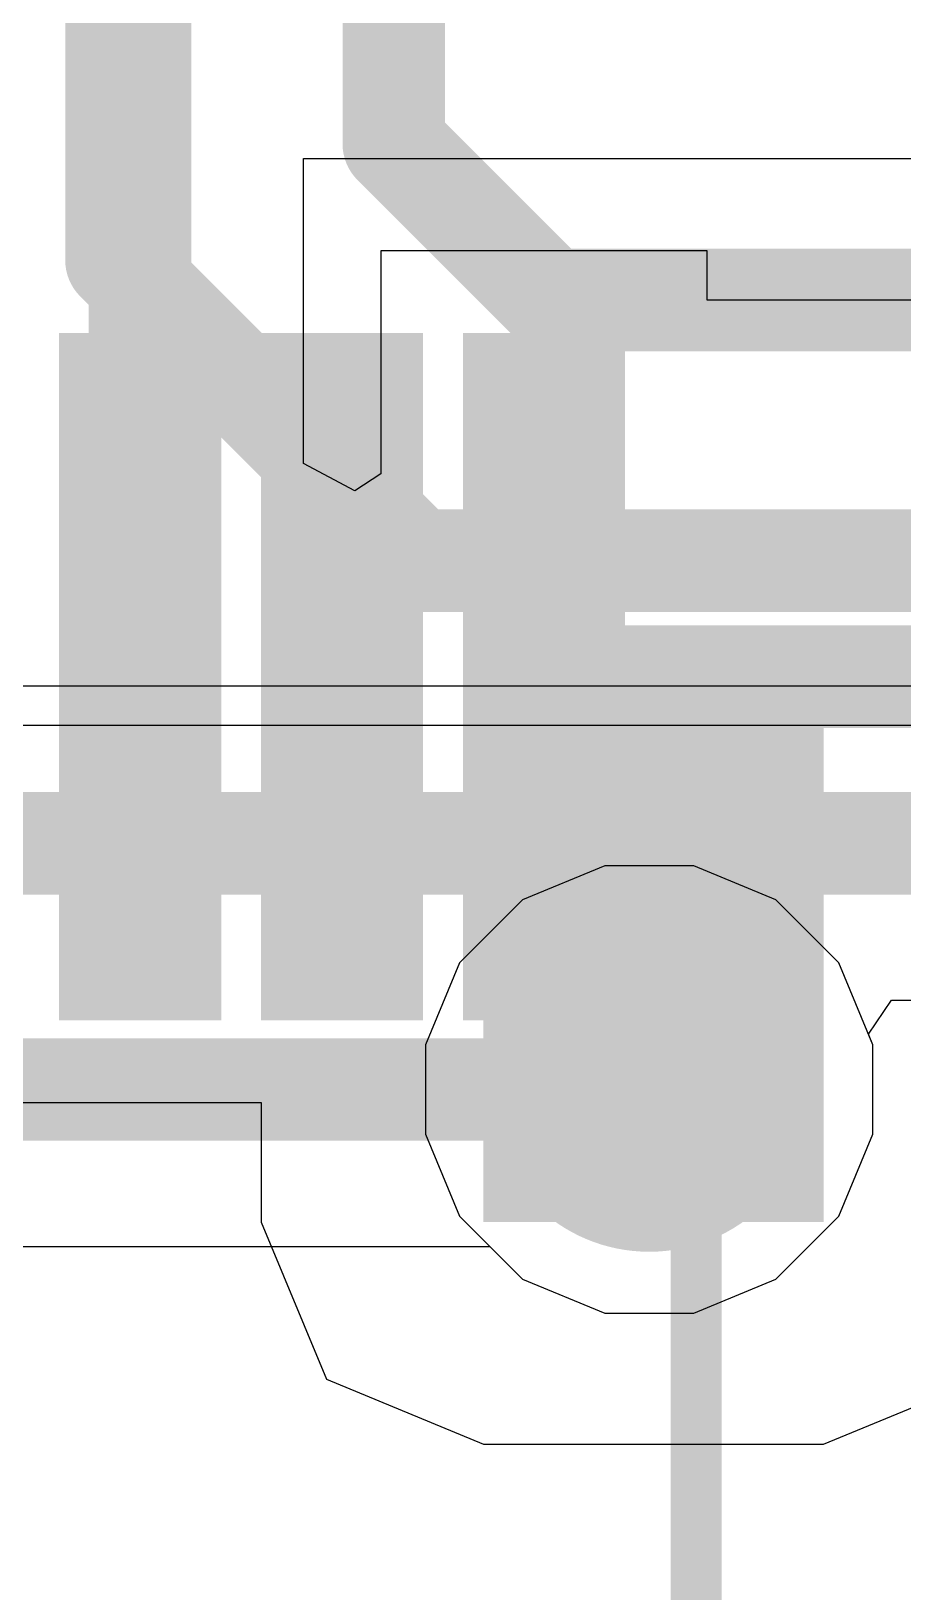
# Model space of a CAD drawing. Header units: inches. Extents: x -4 to 5258, y -4 to 5281.
# Drawn here: x 68.125 to 70.283, y 70.449 to 74.312 of the extents above; entities that cross this region are included whole.
import ezdxf

# ---------------------------------------------------------------- set-up
doc = ezdxf.new("R2010")
doc.units = ezdxf.units.IN
for name, color, linetype in [('Bottom Layer', 5, 'Continuous'), ('Bottom Solder', 6, 'Continuous'), ('Drill Drawing', 1, 'Continuous'), ('Layer 1', 16, 'Continuous'), ('Layer 2', 76, 'Continuous'), ('Top Layer', 1, 'Continuous'), ('Top Overlay', 2, 'Continuous'), ('Top Paste', 8, 'Continuous'), ('Top Solder', 216, 'Continuous'), ('Via Holes', 16, 'Continuous')]:
    doc.layers.add(name, color=color, linetype=linetype)

# ---------------------------------------------------------------- blocks, each defined once
blk = doc.blocks.new('HTSSOP_38_EP_4_4___4')
at = {"layer": 'Top Layer'}
for points in [[(3.6, -3.35), (3.6, -3.65), (2, -3.65), (2, -3.35)], [(3.6, -3.8499), (3.6, -4.1499), (2, -4.1499), (2, -3.8499)], [(3.6, -4.35), (3.6, -4.65), (2, -4.65), (2, -4.35)]]:
    blk.add_hatch(color=1, dxfattribs=at).paths.add_polyline_path(points)
at = {"layer": 'Top Paste'}
for points in [[(3.6, -3.35), (3.6, -3.65), (2, -3.65), (2, -3.35)], [(3.6, -3.8499), (3.6, -4.1499), (2, -4.1499), (2, -3.8499)], [(3.6, -4.35), (3.6, -4.65), (2, -4.65), (2, -4.35)]]:
    blk.add_hatch(color=8, dxfattribs=at).paths.add_polyline_path(points)
at = {"layer": 'Top Solder'}
for points in [[(3.6508, -3.2992), (3.6508, -3.7008), (1.9492, -3.7008), (1.9492, -3.2992)], [(3.6508, -3.7991), (3.6508, -4.2007), (1.9492, -4.2007), (1.9492, -3.7991)], [(3.6508, -4.2992), (3.6508, -4.7008), (1.9492, -4.7008), (1.9492, -4.2992)]]:
    blk.add_hatch(color=216, dxfattribs=at).paths.add_polyline_path(points)
at = {"layer": 'Top Overlay'}
blk.add_lwpolyline([(-1.8542, -4.8768, 0.127, 0.127, 0), (1.8288, -4.8768, 0.127, 0.127, 0)], format="xyseb", dxfattribs=at)
blk.add_lwpolyline([(1.7971, -4.8768, 0.0635, 0.0635, 1), (1.8606, -4.8768, 0.0635, 0.0635, 1)], format="xyseb", close=True, dxfattribs=at)

msp = doc.modelspace()

# ---------------------------------------------------------------- hatches: boundary and pattern name
at = {"layer": 'Bottom Layer'}
h = msp.add_hatch(color=5, dxfattribs=at)
edge = h.paths.add_edge_path()
edge.add_arc((69.6552, 71.6927), 0.3, 0, 360)
at = {"layer": 'Bottom Solder'}
h = msp.add_hatch(color=6, dxfattribs=at)
edge = h.paths.add_edge_path()
edge.add_arc((69.6552, 71.6927), 0.4016, 0, 360)
at = {"layer": 'Layer 1'}
h = msp.add_hatch(color=16, dxfattribs=at)
edge = h.paths.add_edge_path()
edge.add_arc((69.6552, 71.6927), 0.3, 0, 360)
at = {"layer": 'Layer 2'}
h = msp.add_hatch(color=76, dxfattribs=at)
edge = h.paths.add_edge_path()
edge.add_arc((69.6552, 71.6927), 0.3, 0, 360)
at = {"layer": 'Top Layer'}
msp.add_hatch(color=1, dxfattribs=at).paths.add_polyline_path([(69.2446, 71.3644), (70.087, 71.3644), (70.087, 72.7144), (69.2446, 72.7144)])
h = msp.add_hatch(color=1, dxfattribs=at)
edge = h.paths.add_edge_path()
edge.add_arc((69.6552, 71.6927), 0.3, 0, 360)
at = {"layer": 'Top Solder'}
h = msp.add_hatch(color=216, dxfattribs=at)
edge = h.paths.add_edge_path()
edge.add_arc((69.6552, 71.6927), 0.4016, 0, 360)
at = {"layer": 'Via Holes'}
h = msp.add_hatch(color=7, dxfattribs=at)
edge = h.paths.add_edge_path()
edge.add_arc((69.6552, 71.6927), 0.15, 0, 360)

# ---------------------------------------------------------------- linework, layer by layer
at = {"layer": 'Bottom Layer'}
for p, q in [((71.4884, 72.6908), (8.2585, 72.6908)), ((70.1982, 71.8294), (70.2547, 71.9139)), ((70.2547, 71.9139), (71.4884, 71.9139)), ((70.2092, 71.8029), (70.1982, 71.8294)), ((70.2092, 71.5825), (70.2092, 71.8029)), ((70.1248, 71.3789), (70.2092, 71.5825)), ((69.969, 71.2231), (70.1248, 71.3789)), ((45.2701, 71.3043), (69.2602, 71.3043)), ((69.2602, 71.3043), (69.3414, 71.2231)), ((69.3414, 71.2231), (69.545, 71.1387)), ((69.7654, 71.1387), (69.969, 71.2231)), ((69.545, 71.1387), (69.7654, 71.1387))]:
    msp.add_line(p, q, dxfattribs=at)
for points in [[(8.2585, 72.3023, 0.254, 0.254, 0), (71.8834, 72.3023, 0.254, 0.254, 0)], [(45.1092, 71.6927, 0.254, 0.254, 0), (69.6552, 71.6927, 0.254, 0.254, 0)]]:
    msp.add_lwpolyline(points, format="xyseb", dxfattribs=at)
msp.add_lwpolyline([(69.5917, 71.6927, 0.127, 0.127, 1), (69.7187, 71.6927, 0.127, 0.127, 1)], format="xyseb", close=True, dxfattribs=at)
at = {"layer": 'Drill Drawing'}
for points in [[(69.5282, 71.8197, 0.0508, 0.0508, 0), (69.5282, 71.9467, 0.0508, 0.0508, 0)], [(69.5282, 71.9467, 0.0508, 0.0508, 0), (69.7822, 71.9467, 0.0508, 0.0508, 0)], [(69.7822, 71.8197, 0.0508, 0.0508, 0), (69.7822, 71.9467, 0.0508, 0.0508, 0)], [(69.579, 71.7689, 0.0508, 0.0508, 0), (69.579, 71.8451, 0.0508, 0.0508, 0)], [(69.579, 71.8451, 0.0508, 0.0508, 0), (69.7314, 71.8451, 0.0508, 0.0508, 0)], [(69.7314, 71.7689, 0.0508, 0.0508, 0), (69.7314, 71.8451, 0.0508, 0.0508, 0)], [(69.4012, 71.5657, 0.0508, 0.0508, 0), (69.4012, 71.8197, 0.0508, 0.0508, 0)], [(69.4012, 71.8197, 0.0508, 0.0508, 0), (69.5282, 71.8197, 0.0508, 0.0508, 0)], [(69.7822, 71.8197, 0.0508, 0.0508, 0), (69.9092, 71.8197, 0.0508, 0.0508, 0)], [(69.9092, 71.5657, 0.0508, 0.0508, 0), (69.9092, 71.8197, 0.0508, 0.0508, 0)], [(69.5028, 71.6165, 0.0508, 0.0508, 0), (69.5028, 71.7689, 0.0508, 0.0508, 0)], [(69.5028, 71.7689, 0.0508, 0.0508, 0), (69.579, 71.7689, 0.0508, 0.0508, 0)], [(69.7314, 71.7689, 0.0508, 0.0508, 0), (69.8076, 71.7689, 0.0508, 0.0508, 0)], [(69.8076, 71.6165, 0.0508, 0.0508, 0), (69.8076, 71.7689, 0.0508, 0.0508, 0)], [(69.5028, 71.6165, 0.0508, 0.0508, 0), (69.579, 71.6165, 0.0508, 0.0508, 0)], [(69.579, 71.5403, 0.0508, 0.0508, 0), (69.579, 71.6165, 0.0508, 0.0508, 0)], [(69.7314, 71.6165, 0.0508, 0.0508, 0), (69.8076, 71.6165, 0.0508, 0.0508, 0)], [(69.7314, 71.5403, 0.0508, 0.0508, 0), (69.7314, 71.6165, 0.0508, 0.0508, 0)], [(69.4012, 71.5657, 0.0508, 0.0508, 0), (69.5282, 71.5657, 0.0508, 0.0508, 0)], [(69.5282, 71.4387, 0.0508, 0.0508, 0), (69.5282, 71.5657, 0.0508, 0.0508, 0)], [(69.7822, 71.5657, 0.0508, 0.0508, 0), (69.9092, 71.5657, 0.0508, 0.0508, 0)], [(69.7822, 71.4387, 0.0508, 0.0508, 0), (69.7822, 71.5657, 0.0508, 0.0508, 0)], [(69.579, 71.5403, 0.0508, 0.0508, 0), (69.7314, 71.5403, 0.0508, 0.0508, 0)], [(69.5282, 71.4387, 0.0508, 0.0508, 0), (69.7822, 71.4387, 0.0508, 0.0508, 0)]]:
    msp.add_lwpolyline(points, format="xyseb", dxfattribs=at)
for points in [[(69.5155, 71.9467, 0.0254, 0.0254, 1), (69.5409, 71.9467, 0.0254, 0.0254, 1)], [(69.5155, 71.9467, 0.0254, 0.0254, 1), (69.5409, 71.9467, 0.0254, 0.0254, 1)], [(69.7695, 71.9467, 0.0254, 0.0254, 1), (69.7949, 71.9467, 0.0254, 0.0254, 1)], [(69.7695, 71.9467, 0.0254, 0.0254, 1), (69.7949, 71.9467, 0.0254, 0.0254, 1)], [(69.5663, 71.8451, 0.0254, 0.0254, 1), (69.5917, 71.8451, 0.0254, 0.0254, 1)], [(69.5663, 71.8451, 0.0254, 0.0254, 1), (69.5917, 71.8451, 0.0254, 0.0254, 1)], [(69.7187, 71.8451, 0.0254, 0.0254, 1), (69.7441, 71.8451, 0.0254, 0.0254, 1)], [(69.7187, 71.8451, 0.0254, 0.0254, 1), (69.7441, 71.8451, 0.0254, 0.0254, 1)], [(69.3885, 71.8197, 0.0254, 0.0254, 1), (69.4139, 71.8197, 0.0254, 0.0254, 1)], [(69.3885, 71.8197, 0.0254, 0.0254, 1), (69.4139, 71.8197, 0.0254, 0.0254, 1)], [(69.5155, 71.8197, 0.0254, 0.0254, 1), (69.5409, 71.8197, 0.0254, 0.0254, 1)], [(69.5155, 71.8197, 0.0254, 0.0254, 1), (69.5409, 71.8197, 0.0254, 0.0254, 1)], [(69.7695, 71.8197, 0.0254, 0.0254, 1), (69.7949, 71.8197, 0.0254, 0.0254, 1)], [(69.7695, 71.8197, 0.0254, 0.0254, 1), (69.7949, 71.8197, 0.0254, 0.0254, 1)], [(69.8965, 71.8197, 0.0254, 0.0254, 1), (69.9219, 71.8197, 0.0254, 0.0254, 1)], [(69.8965, 71.8197, 0.0254, 0.0254, 1), (69.9219, 71.8197, 0.0254, 0.0254, 1)], [(69.4901, 71.7689, 0.0254, 0.0254, 1), (69.5155, 71.7689, 0.0254, 0.0254, 1)], [(69.4901, 71.7689, 0.0254, 0.0254, 1), (69.5155, 71.7689, 0.0254, 0.0254, 1)], [(69.5663, 71.7689, 0.0254, 0.0254, 1), (69.5917, 71.7689, 0.0254, 0.0254, 1)], [(69.5663, 71.7689, 0.0254, 0.0254, 1), (69.5917, 71.7689, 0.0254, 0.0254, 1)], [(69.7187, 71.7689, 0.0254, 0.0254, 1), (69.7441, 71.7689, 0.0254, 0.0254, 1)], [(69.7187, 71.7689, 0.0254, 0.0254, 1), (69.7441, 71.7689, 0.0254, 0.0254, 1)], [(69.7949, 71.7689, 0.0254, 0.0254, 1), (69.8203, 71.7689, 0.0254, 0.0254, 1)], [(69.7949, 71.7689, 0.0254, 0.0254, 1), (69.8203, 71.7689, 0.0254, 0.0254, 1)], [(69.4901, 71.6165, 0.0254, 0.0254, 1), (69.5155, 71.6165, 0.0254, 0.0254, 1)], [(69.4901, 71.6165, 0.0254, 0.0254, 1), (69.5155, 71.6165, 0.0254, 0.0254, 1)], [(69.5663, 71.6165, 0.0254, 0.0254, 1), (69.5917, 71.6165, 0.0254, 0.0254, 1)], [(69.5663, 71.6165, 0.0254, 0.0254, 1), (69.5917, 71.6165, 0.0254, 0.0254, 1)], [(69.7187, 71.6165, 0.0254, 0.0254, 1), (69.7441, 71.6165, 0.0254, 0.0254, 1)], [(69.7187, 71.6165, 0.0254, 0.0254, 1), (69.7441, 71.6165, 0.0254, 0.0254, 1)], [(69.7949, 71.6165, 0.0254, 0.0254, 1), (69.8203, 71.6165, 0.0254, 0.0254, 1)], [(69.7949, 71.6165, 0.0254, 0.0254, 1), (69.8203, 71.6165, 0.0254, 0.0254, 1)], [(69.3885, 71.5657, 0.0254, 0.0254, 1), (69.4139, 71.5657, 0.0254, 0.0254, 1)], [(69.3885, 71.5657, 0.0254, 0.0254, 1), (69.4139, 71.5657, 0.0254, 0.0254, 1)], [(69.5155, 71.5657, 0.0254, 0.0254, 1), (69.5409, 71.5657, 0.0254, 0.0254, 1)], [(69.5155, 71.5657, 0.0254, 0.0254, 1), (69.5409, 71.5657, 0.0254, 0.0254, 1)], [(69.7695, 71.5657, 0.0254, 0.0254, 1), (69.7949, 71.5657, 0.0254, 0.0254, 1)], [(69.7695, 71.5657, 0.0254, 0.0254, 1), (69.7949, 71.5657, 0.0254, 0.0254, 1)], [(69.8965, 71.5657, 0.0254, 0.0254, 1), (69.9219, 71.5657, 0.0254, 0.0254, 1)], [(69.8965, 71.5657, 0.0254, 0.0254, 1), (69.9219, 71.5657, 0.0254, 0.0254, 1)], [(69.5663, 71.5403, 0.0254, 0.0254, 1), (69.5917, 71.5403, 0.0254, 0.0254, 1)], [(69.5663, 71.5403, 0.0254, 0.0254, 1), (69.5917, 71.5403, 0.0254, 0.0254, 1)], [(69.7187, 71.5403, 0.0254, 0.0254, 1), (69.7441, 71.5403, 0.0254, 0.0254, 1)], [(69.7187, 71.5403, 0.0254, 0.0254, 1), (69.7441, 71.5403, 0.0254, 0.0254, 1)], [(69.5155, 71.4387, 0.0254, 0.0254, 1), (69.5409, 71.4387, 0.0254, 0.0254, 1)], [(69.5155, 71.4387, 0.0254, 0.0254, 1), (69.5409, 71.4387, 0.0254, 0.0254, 1)], [(69.7695, 71.4387, 0.0254, 0.0254, 1), (69.7949, 71.4387, 0.0254, 0.0254, 1)], [(69.7695, 71.4387, 0.0254, 0.0254, 1), (69.7949, 71.4387, 0.0254, 0.0254, 1)]]:
    msp.add_lwpolyline(points, format="xyseb", close=True, dxfattribs=at)
at = {"layer": 'Layer 1'}
for p, q in [((69.545, 72.2467), (69.3414, 72.1624)), ((69.7654, 72.2467), (69.545, 72.2467)), ((69.969, 72.1624), (69.7654, 72.2467)), ((69.3414, 72.1624), (69.1855, 72.0066)), ((70.1248, 72.0066), (69.969, 72.1624)), ((69.1855, 72.0066), (69.1012, 71.8029)), ((70.2092, 71.8029), (70.1248, 72.0066)), ((69.1012, 71.8029), (69.1012, 71.5825)), ((70.2092, 71.5825), (70.2092, 71.8029)), ((69.1012, 71.5825), (69.1855, 71.3789)), ((70.1248, 71.3789), (70.2092, 71.5825)), ((69.1855, 71.3789), (69.3414, 71.2231)), ((69.969, 71.2231), (70.1248, 71.3789)), ((69.3414, 71.2231), (69.545, 71.1387)), ((69.7654, 71.1387), (69.969, 71.2231)), ((69.545, 71.1387), (69.7654, 71.1387))]:
    msp.add_line(p, q, dxfattribs=at)
at = {"layer": 'Layer 2'}
for p, q in [((42.4438, 72.5949), (71.3135, 72.5949)), ((69.545, 72.2467), (69.3414, 72.1624)), ((69.7654, 72.2467), (69.545, 72.2467)), ((69.969, 72.1624), (69.7654, 72.2467)), ((69.3414, 72.1624), (69.1855, 72.0066)), ((70.1248, 72.0066), (69.969, 72.1624)), ((69.1855, 72.0066), (69.1012, 71.8029)), ((70.2092, 71.8029), (70.1248, 72.0066)), ((69.1012, 71.8029), (69.1012, 71.5825)), ((70.2092, 71.5825), (70.2092, 71.8029)), ((69.1012, 71.5825), (69.1855, 71.3789)), ((70.1248, 71.3789), (70.2092, 71.5825)), ((69.1855, 71.3789), (69.3414, 71.2231)), ((69.969, 71.2231), (70.1248, 71.3789)), ((69.3414, 71.2231), (69.545, 71.1387)), ((69.7654, 71.1387), (69.969, 71.2231)), ((69.545, 71.1387), (69.7654, 71.1387))]:
    msp.add_line(p, q, dxfattribs=at)
for points in [[(68.3362, 73.7455, 0.254, 0.254, 0), (68.3362, 75.6607, 0.254, 0.254, 0)], [(69.0228, 74.0334, 0.254, 0.254, 0), (69.0228, 75.2192, 0.254, 0.254, 0)], [(69.0228, 74.0334, 0.254, 0.254, 0), (69.4094, 73.6468, 0.254, 0.254, 0)], [(68.3362, 73.7455, 0.254, 0.254, 0), (69.0803, 73.0014, 0.254, 0.254, 0)], [(69.4094, 73.6468, 0.254, 0.254, 0), (76.5658, 73.6468, 0.254, 0.254, 0)], [(69.0803, 73.0014, 0.254, 0.254, 0), (76.8414, 73.0014, 0.254, 0.254, 0)]]:
    msp.add_lwpolyline(points, format="xyseb", dxfattribs=at)
for points in [[(68.9593, 74.0334, 0.127, 0.127, 1), (69.0863, 74.0334, 0.127, 0.127, 1)], [(68.9593, 74.0334, 0.127, 0.127, 1), (69.0863, 74.0334, 0.127, 0.127, 1)], [(68.2727, 73.7455, 0.127, 0.127, 1), (68.3997, 73.7455, 0.127, 0.127, 1)], [(68.2727, 73.7455, 0.127, 0.127, 1), (68.3997, 73.7455, 0.127, 0.127, 1)], [(69.3459, 73.6468, 0.127, 0.127, 1), (69.4729, 73.6468, 0.127, 0.127, 1)], [(69.3459, 73.6468, 0.127, 0.127, 1), (69.4729, 73.6468, 0.127, 0.127, 1)], [(69.0168, 73.0014, 0.127, 0.127, 1), (69.1438, 73.0014, 0.127, 0.127, 1)], [(69.0168, 73.0014, 0.127, 0.127, 1), (69.1438, 73.0014, 0.127, 0.127, 1)]]:
    msp.add_lwpolyline(points, format="xyseb", close=True, dxfattribs=at)
at = {"layer": 'Top Layer'}
for p, q in [((68.799, 73.2419), (68.799, 73.9975)), ((68.799, 73.9975), (76.2361, 73.9975)), ((69.7986, 73.7684), (68.9906, 73.7684)), ((68.9906, 73.7684), (68.9906, 73.2162)), ((69.7986, 73.6468), (69.7986, 73.7684)), ((76.5839, 73.6468), (69.7986, 73.6468)), ((68.926, 73.1748), (68.799, 73.2419)), ((68.9906, 73.2162), (68.926, 73.1748)), ((64.9906, 71.6604), (68.6947, 71.6604)), ((68.6947, 71.6604), (68.6947, 71.3644)), ((68.6947, 71.3644), (68.8558, 70.9756)), ((68.8558, 70.9756), (69.2446, 70.8146)), ((70.087, 70.8146), (70.4758, 70.9756)), ((69.2446, 70.8146), (70.087, 70.8146))]:
    msp.add_line(p, q, dxfattribs=at)
for points in [[(68.3946, 72.7144, 0.254, 0.254, 0), (68.3946, 74.5909, 0.254, 0.254, 0)], [(69.3946, 72.7144, 0.254, 0.254, 0), (69.4176, 72.6914, 0.254, 0.254, 0)], [(69.3946, 72.7144, 0.254, 0.254, 0), (70.8503, 72.7144, 0.254, 0.254, 0)], [(69.7314, 71.6927, 0.254, 0.254, 0), (69.7314, 71.7007, 0.254, 0.254, 0)]]:
    msp.add_lwpolyline(points, format="xyseb", dxfattribs=at)
for points in [[(68.3311, 72.7144, 0.127, 0.127, 1), (68.4581, 72.7144, 0.127, 0.127, 1)], [(69.3311, 72.7144, 0.127, 0.127, 1), (69.4581, 72.7144, 0.127, 0.127, 1)], [(69.3311, 72.7144, 0.127, 0.127, 1), (69.4581, 72.7144, 0.127, 0.127, 1)], [(69.3541, 72.6914, 0.127, 0.127, 1), (69.4811, 72.6914, 0.127, 0.127, 1)], [(69.6679, 71.7007, 0.127, 0.127, 1), (69.7949, 71.7007, 0.127, 0.127, 1)], [(69.6679, 71.6927, 0.127, 0.127, 1), (69.7949, 71.6927, 0.127, 0.127, 1)]]:
    msp.add_lwpolyline(points, format="xyseb", close=True, dxfattribs=at)

# ---------------------------------------------------------------- block references
at = {"rotation": 90}
msp.add_blockref('HTSSOP_38_EP_4_4___4', (64.8946, 69.9144), dxfattribs=at)

doc.saveas('drawing.dxf')
